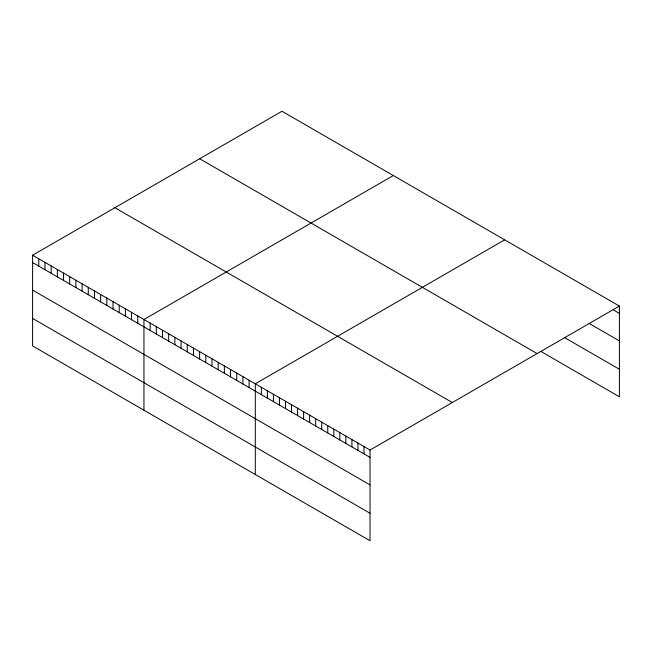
<?xml version="1.0" encoding="UTF-8"?>
<svg xmlns="http://www.w3.org/2000/svg" width="652" height="652" viewBox="0 0 652 652"><rect width="100%" height="100%" fill="white"/><g stroke="black" fill="none" stroke-linecap="round" stroke-linejoin="round"><path stroke-width="0.98" d="M32.6 255.225L370.026 450.043L370.026 540.744L32.6 345.935L32.6 255.225L281.974 111.256L619.4 306.065L619.4 396.775L540.907 351.452M393.327 175.543L143.953 319.513L143.953 410.222M504.672 239.83L255.299 383.8L255.299 474.509M370.026 450.043L619.4 306.065M613.361 309.92L619.4 313.408M589.212 323.49L619.4 340.914M565.056 337.891L619.4 369.26M199.683 158.762L537.109 353.58M114.891 207.719L452.317 402.528M32.6 262.569L370.026 457.378M32.6 290.083L370.026 484.892M32.6 318.42L370.026 513.238M363.987 446.555L363.987 453.898M357.948 443.067L357.948 450.41M351.917 439.578L351.917 446.922M345.878 436.098L345.878 443.433M339.839 432.61L339.839 439.953M333.8 429.122L333.8 436.465M327.76 425.634L327.76 432.977M321.721 422.154L321.721 429.489M315.682 418.666L315.682 426.009M309.643 415.177L309.643 422.52M303.612 411.689L303.612 419.032M297.573 408.209L297.573 415.544M291.534 404.721L291.534 412.064M285.495 401.233L285.495 408.576M279.455 397.744L279.455 405.088M273.416 394.264L273.416 401.608M267.377 390.776L267.377 398.119M261.338 387.288L261.338 394.631M249.113 380.23L249.113 387.573M242.927 376.66L242.927 384.004M236.741 373.091L236.741 380.434M230.555 369.521L230.555 376.856M224.369 365.943L224.369 373.286M218.184 362.373L218.184 369.717M211.998 358.804L211.998 366.147M205.812 355.234L205.812 362.569M199.626 351.656L199.626 358.999M193.44 348.087L193.44 355.43M187.254 344.517L187.254 351.86M181.069 340.947L181.069 348.29M174.883 337.369L174.883 344.712M168.697 333.8L168.697 341.143M162.511 330.23L162.511 337.573M156.325 326.66L156.325 334.003M150.139 323.09L150.139 330.425M137.768 315.943L137.768 323.286M131.582 312.373L131.582 319.716M125.396 308.803L125.396 316.138M119.21 305.226L119.21 312.569M113.024 301.656L113.024 308.999M106.83 298.086L106.83 305.429M100.644 294.517L100.644 301.86M94.459 290.947L94.459 298.282M88.273 287.369L88.273 294.712M82.087 283.799L82.087 291.142M75.901 280.23L75.901 287.573M69.715 276.66L69.715 283.995M63.529 273.082L63.529 280.425M57.343 269.512L57.343 276.855M51.158 265.943L51.158 273.286M44.972 262.373L44.972 269.716M38.786 258.795L38.786 266.138"/></g></svg>
